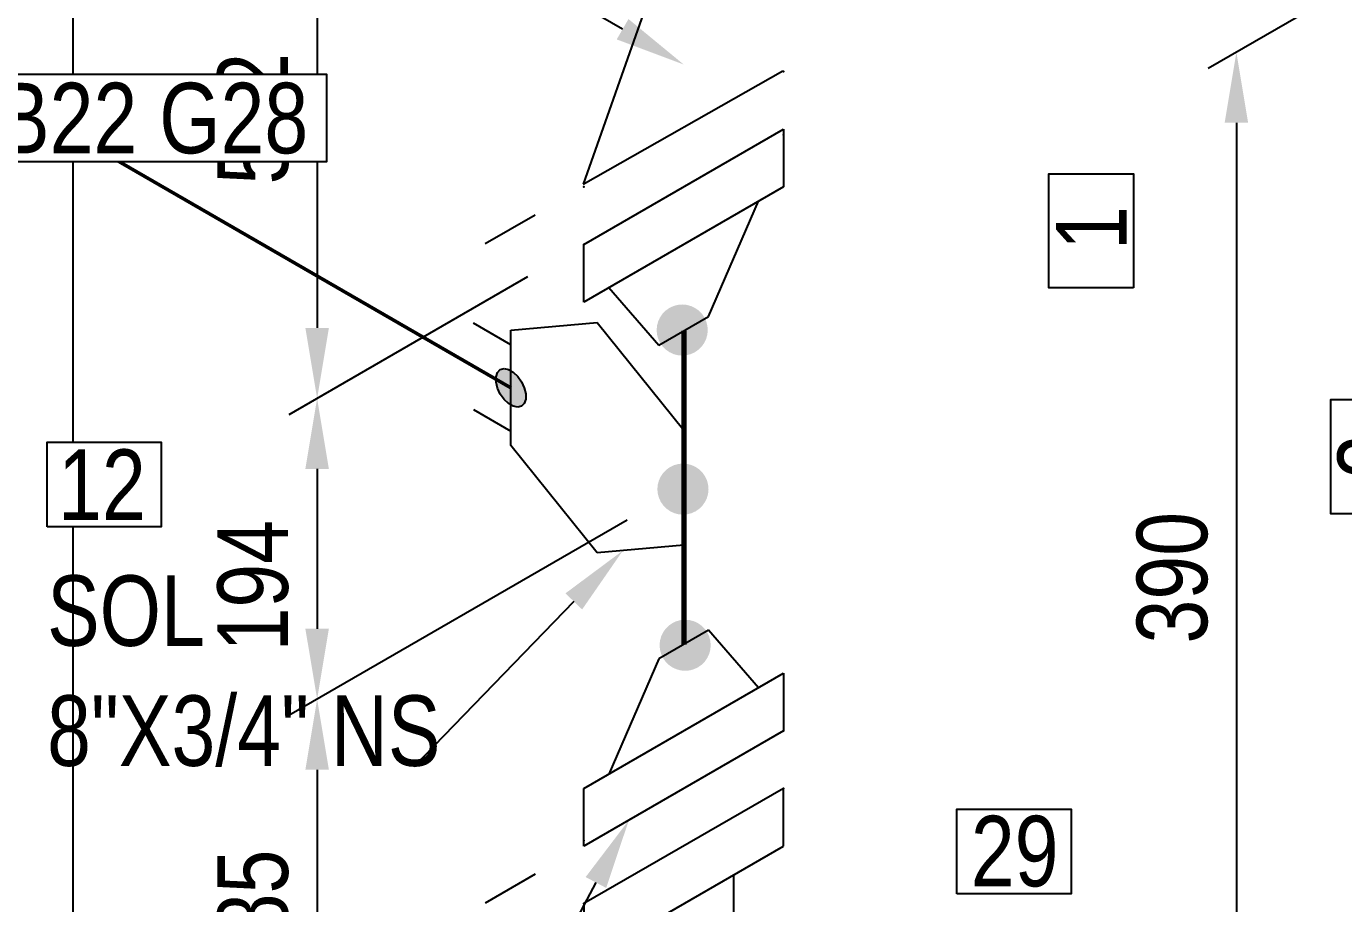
# Model space of a CAD drawing. Header units: millimetres. Extents: x 0 to 594, y 0 to 420.
# Drawn here: x 153.26 to 199.95, y 151.15 to 182.25 of the extents above; entities that cross this region are included whole.
import ezdxf
from ezdxf import colors
from ezdxf.entities.mleader import LeaderData, LeaderLine
from ezdxf.enums import TextEntityAlignment as Align
from ezdxf.math import Vec2, Vec3

# ---------------------------------------------------------------- set-up
doc = ezdxf.new("R2010")
doc.units = ezdxf.units.MM
doc.header["$LTSCALE"] = 0.25
doc.linetypes.add('DASHED2', pattern=[9.525, 6.35, -3.175])
for name, color, linetype in [('기호', 4, 'Continuous'), ('밸브', 4, 'Continuous'), ('연속', 7, 'DASHED2'), ('용접', 1, 'Continuous'), ('주석', 7, 'Continuous'), ('치수', 1, 'Continuous')]:
    doc.layers.add(name, color=color, linetype=linetype)
doc.layers.add('파이프', color=3, linetype='Continuous', lineweight=70)
doc.layers.add('파이프 작은 보어', color=30, linetype='Continuous', lineweight=50)
doc.styles.add('AdskIsoAnnotation', font='arial.ttf', dxfattribs={"width": 0.8, "height": 1})
doc.styles.add('AdskIsoMetric', font='arial.ttf', dxfattribs={"width": 0.8, "height": 2.5})
doc.styles.add('AdskIsoMetric-30', font='arial.ttf', dxfattribs={"width": 0.8, "height": 2.5})
doc.styles.get("Standard").update_dxf_attribs({"font": 'arial.ttf'})
doc.dimstyles.new('AdskIsoMetric', dxfattribs={"dimtxt": 2.5, "dimasz": 2.5, "dimexe": 1, "dimexo": 2, "dimgap": 0.8, "dimtad": 1, "dimdec": 0, "dimrnd": 1, "dimzin": 0, "dimdsep": 46, "dimtxsty": 'AdskIsoMetric', "dimcen": 0, "dimclrt": 7, "dimadec": 0, "dimazin": 0, "dimtfac": 1, "dimtdec": 0, "dimtmove": 1, "dimatfit": 3, "dimfxl": 0, "dimfrac": 2, "dimtolj": 1, "dimtzin": 0, "dimarcsym": 0})

# ---------------------------------------------------------------- blocks, each defined once
blk = doc.blocks.new('끝 장비-1-IsoRight')
at = {"color": 0, "linetype": 'ByBlock', "lineweight": -2, "extrusion": (0.707107, 0.408248, -0.57735)}
for p, q in [((-0.0884, 0.1531), (-0.5303, 0.4082)), ((0, 0.2041), (-0.0884, 0.2552)), ((-0.0884, 0.2552), (-0.0884, -0.1531)), ((-0.0884, -0.051), (-0.5303, 0.2041)), ((0, -0.2041), (0, 0.2041)), ((-0.0884, -0.1531), (0, -0.2041))]:
    blk.add_line(p, q, dxfattribs=at)
blk = doc.blocks.new('플랜지WN-1-IsoRight')
at = {"color": 0, "linetype": 'ByBlock', "lineweight": -2, "extrusion": (0.707107, 0.408248, -0.57735)}
for p, q in [((0.0221, 0.1914), (0.1105, 0.1403)), ((0.0221, -0.2169), (0.0221, 0.1914)), ((0.0221, 0.1403), (-0.1105, 0.1148)), ((0.1105, 0.1403), (0.1105, -0.2679)), ((-0.1105, 0.1148), (-0.1105, 0.0128)), ((-0.1105, 0.0128), (0.0221, -0.1659)), ((0.1105, -0.2679), (0.0221, -0.2169))]:
    blk.add_line(p, q, dxfattribs=at)
blk = doc.blocks.new('개스킷-1-IsoRight')
at = {"color": 0, "linetype": 'ByBlock', "lineweight": -2, "extrusion": (1, 0, 0)}
for p in [(-0.0442, 0.2296), (0.0442, 0.1786), (-0.0529, -0.1736), (0.0442, -0.2296)]:
    blk.add_point(p, dxfattribs=at)
blk = doc.blocks.new('화살표된 체크 밸브-2-Iso2DSkew180')
h = blk.add_hatch(color=256)
h.paths.add_polyline_path([(2.374, 6.741), (3.117, 6.732), (3.632, 10.313)], flags=0)
h.paths.add_polyline_path([(1.631, 6.75), (2.374, 6.741), (3.632, 10.313)], flags=0)
at = {"color": 0, "extrusion": (-0.707107, 0.408248, -0.57735)}
for p, q in [((3.627, 10.3), (-3.561, -10.112)), ((-3.444, 6.285), (3.627, 10.3)), ((-3.561, -10.112), (3.51, -6.097))]:
    blk.add_line(p, q, dxfattribs=at)
blk = doc.blocks.new('*D70')
at = {"layer": 'Defpoints', "color": 0}
for p in [(209.138, 188.831), (209.138, 154.196), (196.148, 146.696)]:
    blk.add_point(p, dxfattribs=at)
at = {"layer": '치수', "color": 0, "lineweight": -2}
for p, q in [((207.138, 187.676), (195.148, 180.753)), ((196.148, 178.831), (196.148, 149.196)), ((207.138, 153.042), (195.148, 146.119))]:
    blk.add_line(p, q, dxfattribs=at)
at = {"layer": '치수', "color": 0}
for points in [[(195.731, 178.831), (196.564, 178.831), (196.148, 181.331)], [(195.731, 149.196), (196.564, 149.196), (196.148, 146.696)]]:
    blk.add_solid(points, dxfattribs=at)
at = {"layer": '치수', "color": 7, "insert": (193.882, 162.705), "char_height": 2.5, "attachment_point": 5, "rotation": 90, "style": 'AdskIsoMetric-30'}
blk.add_mtext('\\A1;390', dxfattribs=at)
blk = doc.blocks.new('*D74')
at = {"layer": 'Defpoints', "color": 0}
for p in [(143.983, 199.708), (143.983, 184.708), (176.56, 165.899)]:
    blk.add_point(p, dxfattribs=at)
at = {"layer": '치수', "color": 0, "lineweight": -2}
blk.add_line((174.395, 182.149), (146.148, 198.458), dxfattribs=at)
at = {"layer": '치수', "color": 0}
for points in [[(146.356, 198.818), (145.939, 198.097), (143.983, 199.708)], [(174.604, 182.51), (174.187, 181.788), (176.56, 180.899)]]:
    blk.add_solid(points, dxfattribs=at)
at = {"layer": '치수', "color": 7, "insert": (151.253, 198.127), "char_height": 2.5, "attachment_point": 5, "rotation": 330, "style": 'AdskIsoMetric-30'}
blk.add_mtext('\\A1;359', dxfattribs=at)
blk = doc.blocks.new('*D93')
at = {"layer": 'Defpoints', "color": 0}
for p in [(173.025, 194.934), (173.025, 174.522), (163.57, 169.063)]:
    blk.add_point(p, dxfattribs=at)
at = {"layer": '치수', "color": 0, "lineweight": -2}
for p, q in [((171.025, 193.779), (162.57, 188.898)), ((163.57, 186.975), (163.57, 171.563)), ((171.025, 173.367), (162.57, 168.486))]:
    blk.add_line(p, q, dxfattribs=at)
at = {"layer": '치수', "color": 0}
for points in [[(163.153, 186.975), (163.987, 186.975), (163.57, 189.475)], [(163.153, 171.563), (163.987, 171.563), (163.57, 169.063)]]:
    blk.add_solid(points, dxfattribs=at)
at = {"layer": '치수', "color": 7, "insert": (161.304, 178.977), "char_height": 2.5, "attachment_point": 5, "rotation": 90, "style": 'AdskIsoMetric-30'}
blk.add_mtext('\\A1;502', dxfattribs=at)
blk = doc.blocks.new('개스킷 해치 표식-1-IsoRight')
at = {"linetype": 'ByBlock', "lineweight": -2, "extrusion": (0.707107, 0.408248, -0.57735)}
blk.add_line((0, 0), (0, 0.1021), dxfattribs=at)
blk = doc.blocks.new('*D94')
at = {"layer": 'Defpoints', "color": 0}
for p in [(173.025, 174.522), (176.56, 165.899), (163.57, 158.399)]:
    blk.add_point(p, dxfattribs=at)
at = {"layer": '치수', "color": 0, "lineweight": -2}
for p, q in [((171.025, 173.367), (162.57, 168.486)), ((163.57, 166.563), (163.57, 160.899)), ((174.56, 164.744), (162.57, 157.821))]:
    blk.add_line(p, q, dxfattribs=at)
at = {"layer": '치수', "color": 0}
for points in [[(163.153, 166.563), (163.987, 166.563), (163.57, 169.063)], [(163.153, 160.899), (163.987, 160.899), (163.57, 158.399)]]:
    blk.add_solid(points, dxfattribs=at)
at = {"layer": '치수', "color": 7, "insert": (161.304, 162.422), "char_height": 2.5, "attachment_point": 5, "rotation": 90, "style": 'AdskIsoMetric-30'}
blk.add_mtext('\\A1;194', dxfattribs=at)
blk = doc.blocks.new('*D95')
at = {"layer": 'Defpoints', "color": 0}
for p in [(176.56, 165.899), (173.025, 151.152), (163.57, 145.693)]:
    blk.add_point(p, dxfattribs=at)
at = {"layer": '치수', "color": 0, "lineweight": -2}
for p, q in [((174.56, 164.744), (162.57, 157.821)), ((163.57, 155.899), (163.57, 148.193)), ((171.025, 149.997), (162.57, 145.116))]:
    blk.add_line(p, q, dxfattribs=at)
at = {"layer": '치수', "color": 0}
for points in [[(163.153, 155.899), (163.987, 155.899), (163.57, 158.399)], [(163.153, 148.193), (163.987, 148.193), (163.57, 145.693)]]:
    blk.add_solid(points, dxfattribs=at)
at = {"layer": '치수', "color": 7, "insert": (161.303, 150.737), "char_height": 2.5, "attachment_point": 5, "rotation": 90, "style": 'AdskIsoMetric-30'}
blk.add_mtext('\\A1;185', dxfattribs=at)
blk = doc.blocks.new('*D96')
at = {"layer": 'Defpoints', "color": 0}
for p in [(176.56, 275.675), (173.025, 151.152), (154.91, 140.693)]:
    blk.add_point(p, dxfattribs=at)
at = {"layer": '치수', "color": 0, "lineweight": -2}
for p, q in [((174.56, 274.521), (153.91, 262.598)), ((154.91, 260.675), (154.91, 143.193)), ((171.025, 149.997), (153.91, 140.116))]:
    blk.add_line(p, q, dxfattribs=at)
at = {"layer": '치수', "color": 0}
for points in [[(154.493, 260.675), (155.326, 260.675), (154.91, 263.175)], [(154.493, 143.193), (155.326, 143.193), (154.91, 140.693)]]:
    blk.add_solid(points, dxfattribs=at)
at = {"layer": '치수', "color": 7, "insert": (152.643, 204.689), "char_height": 2.5, "attachment_point": 5, "rotation": 90, "style": 'AdskIsoMetric-30'}
blk.add_mtext('\\A1;1885', dxfattribs=at)
blk = doc.blocks.new('Olet1-2-Iso2DSkew180')
at = {"color": 0, "linetype": 'ByBlock', "lineweight": -2, "extrusion": (0.707107, 0.408248, -0.57735)}
for p, q in [((-6.124, 5.577), (-3.062, 5.85)), ((-3.062, 5.85), (0, 2.041)), ((-6.124, 1.494), (-6.124, 5.577)), ((0, 2.041), (0, -2.041)), ((-3.062, -2.315), (-6.124, 1.494)), ((0, -2.041), (-3.062, -2.315))]:
    blk.add_line(p, q, dxfattribs=at)
blk = doc.blocks.new('Buttweld')
at = {"lineweight": -2}
blk.add_hatch(color=0, dxfattribs=at).paths.add_polyline_path([(0.044, -0.0026), (0.0433, 0.0053), (0.0413, 0.0129), (0.0379, 0.02), (0.0334, 0.0265), (0.0278, 0.0321), (0.0214, 0.0366), (0.0142, 0.0399), (0.0066, 0.042), (-0.0013, 0.0427), (-0.0091, 0.042), (-0.0168, 0.0399), (-0.0239, 0.0366), (-0.0304, 0.0321), (-0.036, 0.0265), (-0.0405, 0.02), (-0.0438, 0.0129), (-0.0459, 0.0053), (-0.0466, -0.0026), (-0.0459, -0.0105), (-0.0438, -0.0181), (-0.0405, -0.0252), (-0.036, -0.0317), (-0.0304, -0.0373), (-0.0239, -0.0418), (-0.0168, -0.0452), (-0.0091, -0.0472), (-0.0013, -0.0479), (0.0066, -0.0472), (0.0142, -0.0452), (0.0214, -0.0418), (0.0278, -0.0373), (0.0334, -0.0317), (0.0379, -0.0252), (0.0413, -0.0181), (0.0433, -0.0105)], is_closed=False, flags=0)
blk = doc.blocks.new('SocketWeld-1-IsoRight')
blk.add_hatch(color=256).paths.add_polyline_path([(0.0055, 0.0371), (0.0057, 0.0369), (0.006, 0.0367), (0.0062, 0.0365), (0.0064, 0.0363), (0.0066, 0.0361), (0.0068, 0.0359), (0.007, 0.0357), (0.0072, 0.0355), (0.0075, 0.0353), (0.0077, 0.0351), (0.0079, 0.0349), (0.0081, 0.0347), (0.0083, 0.0345), (0.0085, 0.0343), (0.0088, 0.0341), (0.009, 0.0339), (0.0092, 0.0337), (0.0094, 0.0334), (0.0096, 0.0332), (0.0098, 0.033), (0.01, 0.0328), (0.0103, 0.0326), (0.0105, 0.0324), (0.0107, 0.0322), (0.0109, 0.032), (0.0111, 0.0318), (0.0113, 0.0316), (0.0115, 0.0314), (0.0118, 0.0312), (0.012, 0.031), (0.0122, 0.0308), (0.0124, 0.0306), (0.0126, 0.0304), (0.0128, 0.0302), (0.013, 0.03), (0.0133, 0.0298), (0.0135, 0.0296), (0.0137, 0.0294), (0.0139, 0.0292), (0.0141, 0.0289), (0.0143, 0.0287), (0.0145, 0.0285), (0.0148, 0.0283), (0.015, 0.0281), (0.0152, 0.0279), (0.0154, 0.0277), (0.0156, 0.0275), (0.0158, 0.0273), (0.0161, 0.0271), (0.0161, 0.0271), (0.0162, 0.0268), (0.0164, 0.0266), (0.0166, 0.0263), (0.0168, 0.0261), (0.017, 0.0258), (0.0171, 0.0256), (0.0173, 0.0253), (0.0175, 0.025), (0.0177, 0.0248), (0.0179, 0.0245), (0.0181, 0.0243), (0.0182, 0.024), (0.0184, 0.0237), (0.0186, 0.0235), (0.0188, 0.0232), (0.019, 0.023), (0.0192, 0.0227), (0.0193, 0.0225), (0.0195, 0.0222), (0.0197, 0.0219), (0.0199, 0.0217), (0.0201, 0.0214), (0.0203, 0.0212), (0.0204, 0.0209), (0.0206, 0.0206), (0.0208, 0.0204), (0.021, 0.0201), (0.0212, 0.0199), (0.0213, 0.0196), (0.0215, 0.0193), (0.0217, 0.0191), (0.0219, 0.0188), (0.0221, 0.0186), (0.0223, 0.0183), (0.0224, 0.0181), (0.0226, 0.0178), (0.0228, 0.0175), (0.023, 0.0173), (0.0232, 0.017), (0.0234, 0.0168), (0.0235, 0.0165), (0.0237, 0.0162), (0.0239, 0.016), (0.0241, 0.0157), (0.0243, 0.0155), (0.0245, 0.0152), (0.0246, 0.015), (0.0248, 0.0147), (0.025, 0.0144), (0.025, 0.0144), (0.0251, 0.0141), (0.0253, 0.0139), (0.0254, 0.0136), (0.0255, 0.0133), (0.0257, 0.013), (0.0258, 0.0127), (0.0259, 0.0124), (0.0261, 0.0121), (0.0262, 0.0118), (0.0263, 0.0116), (0.0265, 0.0113), (0.0266, 0.011), (0.0267, 0.0107), (0.0269, 0.0104), (0.027, 0.0101), (0.0271, 0.0098), (0.0273, 0.0095), (0.0274, 0.0093), (0.0275, 0.009), (0.0277, 0.0087), (0.0278, 0.0084), (0.0279, 0.0081), (0.0281, 0.0078), (0.0282, 0.0075), (0.0283, 0.0072), (0.0284, 0.007), (0.0286, 0.0067), (0.0287, 0.0064), (0.0288, 0.0061), (0.029, 0.0058), (0.0291, 0.0055), (0.0292, 0.0052), (0.0294, 0.0049), (0.0295, 0.0047), (0.0296, 0.0044), (0.0298, 0.0041), (0.0299, 0.0038), (0.03, 0.0035), (0.0302, 0.0032), (0.0303, 0.0029), (0.0304, 0.0026), (0.0306, 0.0024), (0.0307, 0.0021), (0.0308, 0.0018), (0.031, 0.0015), (0.0311, 0.0012), (0.0312, 0.0009), (0.0314, 0.0006), (0.0315, 0.0003), (0.0315, 0.0003), (0.0316, 0.0001), (0.0316, -0.0002), (0.0317, -0.0005), (0.0318, -0.0008), (0.0319, -0.0011), (0.0319, -0.0014), (0.032, -0.0017), (0.0321, -0.002), (0.0321, -0.0022), (0.0322, -0.0025), (0.0323, -0.0028), (0.0323, -0.0031), (0.0324, -0.0034), (0.0325, -0.0037), (0.0325, -0.004), (0.0326, -0.0043), (0.0327, -0.0046), (0.0328, -0.0048), (0.0328, -0.0051), (0.0329, -0.0054), (0.033, -0.0057), (0.033, -0.006), (0.0331, -0.0063), (0.0332, -0.0066), (0.0332, -0.0069), (0.0333, -0.0071), (0.0334, -0.0074), (0.0335, -0.0077), (0.0335, -0.008), (0.0336, -0.0083), (0.0337, -0.0086), (0.0337, -0.0089), (0.0338, -0.0092), (0.0339, -0.0095), (0.0339, -0.0097), (0.034, -0.01), (0.0341, -0.0103), (0.0342, -0.0106), (0.0342, -0.0109), (0.0343, -0.0112), (0.0344, -0.0115), (0.0344, -0.0118), (0.0345, -0.012), (0.0346, -0.0123), (0.0346, -0.0126), (0.0347, -0.0129), (0.0348, -0.0132), (0.0349, -0.0135), (0.0349, -0.0138), (0.0349, -0.0138), (0.0349, -0.014), (0.0349, -0.0143), (0.0349, -0.0146), (0.0349, -0.0148), (0.0349, -0.0151), (0.0349, -0.0153), (0.0349, -0.0156), (0.0349, -0.0159), (0.0349, -0.0161), (0.0349, -0.0164), (0.0349, -0.0166), (0.0349, -0.0169), (0.0349, -0.0172), (0.0349, -0.0174), (0.0349, -0.0177), (0.0349, -0.0179), (0.0349, -0.0182), (0.0349, -0.0185), (0.0349, -0.0187), (0.0349, -0.019), (0.0349, -0.0192), (0.0349, -0.0195), (0.0349, -0.0198), (0.0349, -0.02), (0.0349, -0.0203), (0.0349, -0.0206), (0.0349, -0.0208), (0.0349, -0.0211), (0.0349, -0.0213), (0.0349, -0.0216), (0.0349, -0.0219), (0.0349, -0.0221), (0.0349, -0.0224), (0.0349, -0.0226), (0.0349, -0.0229), (0.0349, -0.0232), (0.0349, -0.0234), (0.0349, -0.0237), (0.0349, -0.0239), (0.0349, -0.0242), (0.0349, -0.0245), (0.0349, -0.0247), (0.0349, -0.025), (0.0349, -0.0252), (0.0349, -0.0255), (0.0349, -0.0258), (0.0349, -0.026), (0.0349, -0.0263), (0.0349, -0.0265), (0.0349, -0.0265), (0.0349, -0.0268), (0.0348, -0.027), (0.0347, -0.0272), (0.0346, -0.0274), (0.0346, -0.0276), (0.0345, -0.0278), (0.0344, -0.028), (0.0344, -0.0282), (0.0343, -0.0284), (0.0342, -0.0286), (0.0342, -0.0288), (0.0341, -0.029), (0.034, -0.0292), (0.0339, -0.0295), (0.0339, -0.0297), (0.0338, -0.0299), (0.0337, -0.0301), (0.0337, -0.0303), (0.0336, -0.0305), (0.0335, -0.0307), (0.0335, -0.0309), (0.0334, -0.0311), (0.0333, -0.0313), (0.0332, -0.0315), (0.0332, -0.0317), (0.0331, -0.0319), (0.033, -0.0322), (0.033, -0.0324), (0.0329, -0.0326), (0.0328, -0.0328), (0.0328, -0.033), (0.0327, -0.0332), (0.0326, -0.0334), (0.0325, -0.0336), (0.0325, -0.0338), (0.0324, -0.034), (0.0323, -0.0342), (0.0323, -0.0344), (0.0322, -0.0346), (0.0321, -0.0349), (0.0321, -0.0351), (0.032, -0.0353), (0.0319, -0.0355), (0.0319, -0.0357), (0.0318, -0.0359), (0.0317, -0.0361), (0.0316, -0.0363), (0.0316, -0.0365), (0.0315, -0.0367), (0.0315, -0.0367), (0.0314, -0.0369), (0.0312, -0.037), (0.0311, -0.0371), (0.031, -0.0373), (0.0308, -0.0374), (0.0307, -0.0375), (0.0306, -0.0377), (0.0304, -0.0378), (0.0303, -0.0379), (0.0302, -0.0381), (0.03, -0.0382), (0.0299, -0.0383), (0.0298, -0.0385), (0.0296, -0.0386), (0.0295, -0.0387), (0.0294, -0.0389), (0.0292, -0.039), (0.0291, -0.0391), (0.029, -0.0393), (0.0288, -0.0394), (0.0287, -0.0395), (0.0286, -0.0397), (0.0284, -0.0398), (0.0283, -0.0399), (0.0282, -0.0401), (0.0281, -0.0402), (0.0279, -0.0403), (0.0278, -0.0405), (0.0277, -0.0406), (0.0275, -0.0408), (0.0274, -0.0409), (0.0273, -0.041), (0.0271, -0.0412), (0.027, -0.0413), (0.0269, -0.0414), (0.0267, -0.0416), (0.0266, -0.0417), (0.0265, -0.0418), (0.0263, -0.042), (0.0262, -0.0421), (0.0261, -0.0422), (0.0259, -0.0424), (0.0258, -0.0425), (0.0257, -0.0426), (0.0255, -0.0428), (0.0254, -0.0429), (0.0253, -0.043), (0.0251, -0.0432), (0.025, -0.0433), (0.025, -0.0433), (0.0248, -0.0433), (0.0246, -0.0434), (0.0245, -0.0434), (0.0243, -0.0435), (0.0241, -0.0435), (0.0239, -0.0436), (0.0237, -0.0436), (0.0235, -0.0437), (0.0234, -0.0437), (0.0232, -0.0438), (0.023, -0.0438), (0.0228, -0.0439), (0.0226, -0.0439), (0.0224, -0.044), (0.0223, -0.044), (0.0221, -0.0441), (0.0219, -0.0441), (0.0217, -0.0442), (0.0215, -0.0442), (0.0213, -0.0443), (0.0212, -0.0443), (0.021, -0.0444), (0.0208, -0.0444), (0.0206, -0.0444), (0.0204, -0.0445), (0.0203, -0.0445), (0.0201, -0.0446), (0.0199, -0.0446), (0.0197, -0.0447), (0.0195, -0.0447), (0.0193, -0.0448), (0.0192, -0.0448), (0.019, -0.0449), (0.0188, -0.0449), (0.0186, -0.045), (0.0184, -0.045), (0.0182, -0.0451), (0.0181, -0.0451), (0.0179, -0.0452), (0.0177, -0.0452), (0.0175, -0.0453), (0.0173, -0.0453), (0.0171, -0.0454), (0.017, -0.0454), (0.0168, -0.0455), (0.0166, -0.0455), (0.0164, -0.0455), (0.0162, -0.0456), (0.0161, -0.0456), (0.0161, -0.0456), (0.0158, -0.0456), (0.0156, -0.0456), (0.0154, -0.0455), (0.0152, -0.0455), (0.015, -0.0454), (0.0148, -0.0454), (0.0145, -0.0453), (0.0143, -0.0453), (0.0141, -0.0453), (0.0139, -0.0452), (0.0137, -0.0452), (0.0135, -0.0451), (0.0133, -0.0451), (0.013, -0.045), (0.0128, -0.045), (0.0126, -0.0449), (0.0124, -0.0449), (0.0122, -0.0449), (0.012, -0.0448), (0.0118, -0.0448), (0.0115, -0.0447), (0.0113, -0.0447), (0.0111, -0.0446), (0.0109, -0.0446), (0.0107, -0.0446), (0.0105, -0.0445), (0.0103, -0.0445), (0.01, -0.0444), (0.0098, -0.0444), (0.0096, -0.0443), (0.0094, -0.0443), (0.0092, -0.0443), (0.009, -0.0442), (0.0088, -0.0442), (0.0085, -0.0441), (0.0083, -0.0441), (0.0081, -0.044), (0.0079, -0.044), (0.0077, -0.0439), (0.0075, -0.0439), (0.0072, -0.0439), (0.007, -0.0438), (0.0068, -0.0438), (0.0066, -0.0437), (0.0064, -0.0437), (0.0062, -0.0436), (0.006, -0.0436), (0.0057, -0.0436), (0.0055, -0.0435), (0.0055, -0.0435), (0.0053, -0.0434), (0.0051, -0.0433), (0.0049, -0.0431), (0.0046, -0.043), (0.0044, -0.0429), (0.0042, -0.0427), (0.004, -0.0426), (0.0037, -0.0425), (0.0035, -0.0423), (0.0033, -0.0422), (0.003, -0.0421), (0.0028, -0.042), (0.0026, -0.0418), (0.0024, -0.0417), (0.0021, -0.0416), (0.0019, -0.0414), (0.0017, -0.0413), (0.0015, -0.0412), (0.0012, -0.041), (0.001, -0.0409), (0.0008, -0.0408), (0.0006, -0.0406), (0.0003, -0.0405), (0.0001, -0.0404), (-0.0001, -0.0403), (-0.0003, -0.0401), (-0.0006, -0.04), (-0.0008, -0.0399), (-0.001, -0.0397), (-0.0012, -0.0396), (-0.0015, -0.0395), (-0.0017, -0.0393), (-0.0019, -0.0392), (-0.0021, -0.0391), (-0.0024, -0.039), (-0.0026, -0.0388), (-0.0028, -0.0387), (-0.003, -0.0386), (-0.0033, -0.0384), (-0.0035, -0.0383), (-0.0037, -0.0382), (-0.004, -0.038), (-0.0042, -0.0379), (-0.0044, -0.0378), (-0.0046, -0.0377), (-0.0049, -0.0375), (-0.0051, -0.0374), (-0.0053, -0.0373), (-0.0055, -0.0371), (-0.0055, -0.0371), (-0.0057, -0.0369), (-0.006, -0.0367), (-0.0062, -0.0365), (-0.0064, -0.0363), (-0.0066, -0.0361), (-0.0068, -0.0359), (-0.007, -0.0357), (-0.0072, -0.0355), (-0.0075, -0.0353), (-0.0077, -0.0351), (-0.0079, -0.0349), (-0.0081, -0.0347), (-0.0083, -0.0345), (-0.0085, -0.0343), (-0.0088, -0.0341), (-0.009, -0.0339), (-0.0092, -0.0337), (-0.0094, -0.0334), (-0.0096, -0.0332), (-0.0098, -0.033), (-0.01, -0.0328), (-0.0103, -0.0326), (-0.0105, -0.0324), (-0.0107, -0.0322), (-0.0109, -0.032), (-0.0111, -0.0318), (-0.0113, -0.0316), (-0.0115, -0.0314), (-0.0118, -0.0312), (-0.012, -0.031), (-0.0122, -0.0308), (-0.0124, -0.0306), (-0.0126, -0.0304), (-0.0128, -0.0302), (-0.013, -0.03), (-0.0133, -0.0298), (-0.0135, -0.0296), (-0.0137, -0.0294), (-0.0139, -0.0292), (-0.0141, -0.0289), (-0.0143, -0.0287), (-0.0145, -0.0285), (-0.0148, -0.0283), (-0.015, -0.0281), (-0.0152, -0.0279), (-0.0154, -0.0277), (-0.0156, -0.0275), (-0.0158, -0.0273), (-0.0161, -0.0271), (-0.0161, -0.0271), (-0.0162, -0.0268), (-0.0164, -0.0266), (-0.0166, -0.0263), (-0.0168, -0.0261), (-0.017, -0.0258), (-0.0171, -0.0256), (-0.0173, -0.0253), (-0.0175, -0.025), (-0.0177, -0.0248), (-0.0179, -0.0245), (-0.0181, -0.0243), (-0.0182, -0.024), (-0.0184, -0.0237), (-0.0186, -0.0235), (-0.0188, -0.0232), (-0.019, -0.023), (-0.0192, -0.0227), (-0.0193, -0.0225), (-0.0195, -0.0222), (-0.0197, -0.0219), (-0.0199, -0.0217), (-0.0201, -0.0214), (-0.0203, -0.0212), (-0.0204, -0.0209), (-0.0206, -0.0206), (-0.0208, -0.0204), (-0.021, -0.0201), (-0.0212, -0.0199), (-0.0213, -0.0196), (-0.0215, -0.0193), (-0.0217, -0.0191), (-0.0219, -0.0188), (-0.0221, -0.0186), (-0.0223, -0.0183), (-0.0224, -0.0181), (-0.0226, -0.0178), (-0.0228, -0.0175), (-0.023, -0.0173), (-0.0232, -0.017), (-0.0234, -0.0168), (-0.0235, -0.0165), (-0.0237, -0.0162), (-0.0239, -0.016), (-0.0241, -0.0157), (-0.0243, -0.0155), (-0.0245, -0.0152), (-0.0246, -0.015), (-0.0248, -0.0147), (-0.025, -0.0144), (-0.025, -0.0144), (-0.0251, -0.0141), (-0.0253, -0.0139), (-0.0254, -0.0136), (-0.0255, -0.0133), (-0.0257, -0.013), (-0.0258, -0.0127), (-0.0259, -0.0124), (-0.0261, -0.0121), (-0.0262, -0.0118), (-0.0263, -0.0116), (-0.0265, -0.0113), (-0.0266, -0.011), (-0.0267, -0.0107), (-0.0269, -0.0104), (-0.027, -0.0101), (-0.0271, -0.0098), (-0.0273, -0.0095), (-0.0274, -0.0093), (-0.0275, -0.009), (-0.0277, -0.0087), (-0.0278, -0.0084), (-0.0279, -0.0081), (-0.0281, -0.0078), (-0.0282, -0.0075), (-0.0283, -0.0072), (-0.0284, -0.007), (-0.0286, -0.0067), (-0.0287, -0.0064), (-0.0288, -0.0061), (-0.029, -0.0058), (-0.0291, -0.0055), (-0.0292, -0.0052), (-0.0294, -0.0049), (-0.0295, -0.0047), (-0.0296, -0.0044), (-0.0298, -0.0041), (-0.0299, -0.0038), (-0.03, -0.0035), (-0.0302, -0.0032), (-0.0303, -0.0029), (-0.0304, -0.0026), (-0.0306, -0.0024), (-0.0307, -0.0021), (-0.0308, -0.0018), (-0.031, -0.0015), (-0.0311, -0.0012), (-0.0312, -0.0009), (-0.0314, -0.0006), (-0.0315, -0.0003), (-0.0315, -0.0003), (-0.0316, -0.0001), (-0.0316, 0.0002), (-0.0317, 0.0005), (-0.0318, 0.0008), (-0.0319, 0.0011), (-0.0319, 0.0014), (-0.032, 0.0017), (-0.0321, 0.002), (-0.0321, 0.0022), (-0.0322, 0.0025), (-0.0323, 0.0028), (-0.0323, 0.0031), (-0.0324, 0.0034), (-0.0325, 0.0037), (-0.0325, 0.004), (-0.0326, 0.0043), (-0.0327, 0.0046), (-0.0328, 0.0048), (-0.0328, 0.0051), (-0.0329, 0.0054), (-0.033, 0.0057), (-0.033, 0.006), (-0.0331, 0.0063), (-0.0332, 0.0066), (-0.0332, 0.0069), (-0.0333, 0.0071), (-0.0334, 0.0074), (-0.0335, 0.0077), (-0.0335, 0.008), (-0.0336, 0.0083), (-0.0337, 0.0086), (-0.0337, 0.0089), (-0.0338, 0.0092), (-0.0339, 0.0095), (-0.0339, 0.0097), (-0.034, 0.01), (-0.0341, 0.0103), (-0.0342, 0.0106), (-0.0342, 0.0109), (-0.0343, 0.0112), (-0.0344, 0.0115), (-0.0344, 0.0118), (-0.0345, 0.012), (-0.0346, 0.0123), (-0.0346, 0.0126), (-0.0347, 0.0129), (-0.0348, 0.0132), (-0.0349, 0.0135), (-0.0349, 0.0138), (-0.0349, 0.0138), (-0.0349, 0.014), (-0.0349, 0.0143), (-0.0349, 0.0146), (-0.0349, 0.0148), (-0.0349, 0.0151), (-0.0349, 0.0153), (-0.0349, 0.0156), (-0.0349, 0.0159), (-0.0349, 0.0161), (-0.0349, 0.0164), (-0.0349, 0.0166), (-0.0349, 0.0169), (-0.0349, 0.0172), (-0.0349, 0.0174), (-0.0349, 0.0177), (-0.0349, 0.0179), (-0.0349, 0.0182), (-0.0349, 0.0185), (-0.0349, 0.0187), (-0.0349, 0.019), (-0.0349, 0.0192), (-0.0349, 0.0195), (-0.0349, 0.0198), (-0.0349, 0.02), (-0.0349, 0.0203), (-0.0349, 0.0206), (-0.0349, 0.0208), (-0.0349, 0.0211), (-0.0349, 0.0213), (-0.0349, 0.0216), (-0.0349, 0.0219), (-0.0349, 0.0221), (-0.0349, 0.0224), (-0.0349, 0.0226), (-0.0349, 0.0229), (-0.0349, 0.0232), (-0.0349, 0.0234), (-0.0349, 0.0237), (-0.0349, 0.0239), (-0.0349, 0.0242), (-0.0349, 0.0245), (-0.0349, 0.0247), (-0.0349, 0.025), (-0.0349, 0.0252), (-0.0349, 0.0255), (-0.0349, 0.0258), (-0.0349, 0.026), (-0.0349, 0.0263), (-0.0349, 0.0265), (-0.0349, 0.0265), (-0.0349, 0.0268), (-0.0348, 0.027), (-0.0347, 0.0272), (-0.0346, 0.0274), (-0.0346, 0.0276), (-0.0345, 0.0278), (-0.0344, 0.028), (-0.0344, 0.0282), (-0.0343, 0.0284), (-0.0342, 0.0286), (-0.0342, 0.0288), (-0.0341, 0.029), (-0.034, 0.0292), (-0.0339, 0.0295), (-0.0339, 0.0297), (-0.0338, 0.0299), (-0.0337, 0.0301), (-0.0337, 0.0303), (-0.0336, 0.0305), (-0.0335, 0.0307), (-0.0335, 0.0309), (-0.0334, 0.0311), (-0.0333, 0.0313), (-0.0332, 0.0315), (-0.0332, 0.0317), (-0.0331, 0.0319), (-0.033, 0.0322), (-0.033, 0.0324), (-0.0329, 0.0326), (-0.0328, 0.0328), (-0.0328, 0.033), (-0.0327, 0.0332), (-0.0326, 0.0334), (-0.0325, 0.0336), (-0.0325, 0.0338), (-0.0324, 0.034), (-0.0323, 0.0342), (-0.0323, 0.0344), (-0.0322, 0.0346), (-0.0321, 0.0349), (-0.0321, 0.0351), (-0.032, 0.0353), (-0.0319, 0.0355), (-0.0319, 0.0357), (-0.0318, 0.0359), (-0.0317, 0.0361), (-0.0316, 0.0363), (-0.0316, 0.0365), (-0.0315, 0.0367), (-0.0315, 0.0367), (-0.0314, 0.0369), (-0.0312, 0.037), (-0.0311, 0.0371), (-0.031, 0.0373), (-0.0308, 0.0374), (-0.0307, 0.0375), (-0.0306, 0.0377), (-0.0304, 0.0378), (-0.0303, 0.0379), (-0.0302, 0.0381), (-0.03, 0.0382), (-0.0299, 0.0383), (-0.0298, 0.0385), (-0.0296, 0.0386), (-0.0295, 0.0387), (-0.0294, 0.0389), (-0.0292, 0.039), (-0.0291, 0.0391), (-0.029, 0.0393), (-0.0288, 0.0394), (-0.0287, 0.0395), (-0.0286, 0.0397), (-0.0284, 0.0398), (-0.0283, 0.0399), (-0.0282, 0.0401), (-0.0281, 0.0402), (-0.0279, 0.0403), (-0.0278, 0.0405), (-0.0277, 0.0406), (-0.0275, 0.0408), (-0.0274, 0.0409), (-0.0273, 0.041), (-0.0271, 0.0412), (-0.027, 0.0413), (-0.0269, 0.0414), (-0.0267, 0.0416), (-0.0266, 0.0417), (-0.0265, 0.0418), (-0.0263, 0.042), (-0.0262, 0.0421), (-0.0261, 0.0422), (-0.0259, 0.0424), (-0.0258, 0.0425), (-0.0257, 0.0426), (-0.0255, 0.0428), (-0.0254, 0.0429), (-0.0253, 0.043), (-0.0251, 0.0432), (-0.025, 0.0433), (-0.025, 0.0433), (-0.0248, 0.0433), (-0.0246, 0.0434), (-0.0245, 0.0434), (-0.0243, 0.0435), (-0.0241, 0.0435), (-0.0239, 0.0436), (-0.0237, 0.0436), (-0.0235, 0.0437), (-0.0234, 0.0437), (-0.0232, 0.0438), (-0.023, 0.0438), (-0.0228, 0.0439), (-0.0226, 0.0439), (-0.0224, 0.044), (-0.0223, 0.044), (-0.0221, 0.0441), (-0.0219, 0.0441), (-0.0217, 0.0442), (-0.0215, 0.0442), (-0.0213, 0.0443), (-0.0212, 0.0443), (-0.021, 0.0444), (-0.0208, 0.0444), (-0.0206, 0.0444), (-0.0204, 0.0445), (-0.0203, 0.0445), (-0.0201, 0.0446), (-0.0199, 0.0446), (-0.0197, 0.0447), (-0.0195, 0.0447), (-0.0193, 0.0448), (-0.0192, 0.0448), (-0.019, 0.0449), (-0.0188, 0.0449), (-0.0186, 0.045), (-0.0184, 0.045), (-0.0182, 0.0451), (-0.0181, 0.0451), (-0.0179, 0.0452), (-0.0177, 0.0452), (-0.0175, 0.0453), (-0.0173, 0.0453), (-0.0171, 0.0454), (-0.017, 0.0454), (-0.0168, 0.0455), (-0.0166, 0.0455), (-0.0164, 0.0455), (-0.0162, 0.0456), (-0.0161, 0.0456), (-0.0161, 0.0456), (-0.0158, 0.0456), (-0.0156, 0.0456), (-0.0154, 0.0455), (-0.0152, 0.0455), (-0.015, 0.0454), (-0.0148, 0.0454), (-0.0145, 0.0453), (-0.0143, 0.0453), (-0.0141, 0.0453), (-0.0139, 0.0452), (-0.0137, 0.0452), (-0.0135, 0.0451), (-0.0133, 0.0451), (-0.013, 0.045), (-0.0128, 0.045), (-0.0126, 0.0449), (-0.0124, 0.0449), (-0.0122, 0.0449), (-0.012, 0.0448), (-0.0118, 0.0448), (-0.0115, 0.0447), (-0.0113, 0.0447), (-0.0111, 0.0446), (-0.0109, 0.0446), (-0.0107, 0.0446), (-0.0105, 0.0445), (-0.0103, 0.0445), (-0.01, 0.0444), (-0.0098, 0.0444), (-0.0096, 0.0443), (-0.0094, 0.0443), (-0.0092, 0.0443), (-0.009, 0.0442), (-0.0088, 0.0442), (-0.0085, 0.0441), (-0.0083, 0.0441), (-0.0081, 0.044), (-0.0079, 0.044), (-0.0077, 0.0439), (-0.0075, 0.0439), (-0.0072, 0.0439), (-0.007, 0.0438), (-0.0068, 0.0438), (-0.0066, 0.0437), (-0.0064, 0.0437), (-0.0062, 0.0436), (-0.006, 0.0436), (-0.0057, 0.0436), (-0.0055, 0.0435), (-0.0055, 0.0435), (-0.0053, 0.0434), (-0.0051, 0.0433), (-0.0049, 0.0431), (-0.0046, 0.043), (-0.0044, 0.0429), (-0.0042, 0.0427), (-0.004, 0.0426), (-0.0037, 0.0425), (-0.0035, 0.0423), (-0.0033, 0.0422), (-0.003, 0.0421), (-0.0028, 0.042), (-0.0026, 0.0418), (-0.0024, 0.0417), (-0.0021, 0.0416), (-0.0019, 0.0414), (-0.0017, 0.0413), (-0.0015, 0.0412), (-0.0012, 0.041), (-0.001, 0.0409), (-0.0008, 0.0408), (-0.0006, 0.0406), (-0.0003, 0.0405), (-0.0001, 0.0404), (0.0001, 0.0403), (0.0003, 0.0401), (0.0006, 0.04), (0.0008, 0.0399), (0.001, 0.0397), (0.0012, 0.0396), (0.0015, 0.0395), (0.0017, 0.0393), (0.0019, 0.0392), (0.0021, 0.0391), (0.0024, 0.039), (0.0026, 0.0388), (0.0028, 0.0387), (0.003, 0.0386), (0.0033, 0.0384), (0.0035, 0.0383), (0.0037, 0.0382), (0.004, 0.038), (0.0042, 0.0379), (0.0044, 0.0378), (0.0046, 0.0377), (0.0049, 0.0375), (0.0051, 0.0374), (0.0053, 0.0373)], flags=0)
at = {"color": 0, "linetype": 'ByBlock', "lineweight": -2, "extrusion": (0.707107, 0.408248, -0.57735)}
for p, q in [((0, 0.1021), (-0.0884, 0.1531)), ((0, -0.1021), (0, 0.1021)), ((-0.0349, 0.0265), (-0.0315, 0.0367)), ((-0.0315, 0.0367), (-0.025, 0.0433)), ((-0.025, 0.0433), (-0.0161, 0.0456)), ((-0.0161, 0.0456), (-0.0055, 0.0435)), ((-0.0055, 0.0435), (0.0055, 0.0371)), ((0.0055, 0.0371), (0.0161, 0.0271)), ((-0.0349, 0.0138), (-0.0349, 0.0265)), ((-0.0315, -0.0003), (-0.0349, 0.0138)), ((0.0161, 0.0271), (0.025, 0.0144)), ((0.025, 0.0144), (0.0315, 0.0003)), ((0.0315, 0.0003), (0.0349, -0.0138)), ((-0.025, -0.0144), (-0.0315, -0.0003)), ((-0.0161, -0.0271), (-0.025, -0.0144)), ((-0.0055, -0.0371), (-0.0161, -0.0271)), ((0.0349, -0.0265), (0.0315, -0.0367)), ((0.0349, -0.0138), (0.0349, -0.0265)), ((-0.0884, -0.051), (0, -0.1021)), ((0.0055, -0.0435), (-0.0055, -0.0371)), ((0.0161, -0.0456), (0.0055, -0.0435)), ((0.025, -0.0433), (0.0161, -0.0456)), ((0.0315, -0.0367), (0.025, -0.0433))]:
    blk.add_line(p, q, dxfattribs=at)
blk = doc.blocks.new('AnnoRect')
at = {"color": 0, "linetype": 'ByBlock', "lineweight": -2}
blk.add_wipeout([(-0.8095, -0.6), (-0.8095, 0.6), (0.8095, 0.6), (0.8095, -0.6)], dxfattribs=at)
blk.add_lwpolyline([(-0.8095, -0.6), (-0.8095, 0.6), (0.8095, 0.6), (0.8095, -0.6)], close=True, dxfattribs=at)
at = {"color": 0, "linetype": 'ByBlock', "lineweight": -2, "style": 'AdskIsoAnnotation', "width": 0.8}
blk.add_attdef('XX', text='', height=1, dxfattribs=at).set_placement((0, 0), align=Align.MIDDLE_CENTER)

msp = doc.modelspace()

# ---------------------------------------------------------------- linework, layer by layer
at = {"layer": '파이프'}
msp.add_lwpolyline([(176.56, 171.46), (176.56, 160.338)], dxfattribs=at)
at = {"layer": '파이프 작은 보어'}
msp.add_lwpolyline([(149.286, 181.646), (170.437, 169.434)], dxfattribs=at)

# ---------------------------------------------------------------- block references
at = {"layer": '기호'}
msp.add_blockref('Olet1-2-Iso2DSkew180', (176.56, 165.899), dxfattribs=at)
at = {"layer": '밸브'}
msp.add_blockref('화살표된 체크 밸브-2-Iso2DSkew180', (176.56, 186.769), dxfattribs=at)
at = {"layer": '밸브', "xscale": 20, "yscale": 20, "zscale": 20}
for name, p, rotation in [('개스킷-1-IsoRight', (176.56, 177.584), 119.9999999998556), ('플랜지WN-1-IsoRight', (176.56, 174.011), 120), ('플랜지WN-1-IsoRight', (176.56, 157.786), 299.9999999999422), ('개스킷-1-IsoRight', (176.56, 154.214), 299.9999999998556)]:
    msp.add_blockref(name, p, dxfattribs=dict(at, rotation=rotation))
at = {"layer": '연속', "xscale": 20, "yscale": 20, "zscale": 20, "rotation": 120.0000000000133}
msp.add_blockref('끝 장비-1-IsoRight', (176.56, 153.193), dxfattribs=at)
at = {"layer": '용접', "xscale": 20, "yscale": 20, "zscale": 20}
for p, rotation in [((176.56, 171.46), 269.9999999999374), ((176.56, 160.338), 89.99999999993747)]:
    msp.add_blockref('Buttweld', p, dxfattribs=dict(at, rotation=rotation))
at = {"layer": '용접'}
for name, p, xscale, yscale, zscale in [('SocketWeld-1-IsoRight', (170.437, 169.434), 15, 15, 15), ('Buttweld', (176.56, 165.899), 20, 20, 20)]:
    msp.add_blockref(name, p, dxfattribs=dict(at, xscale=xscale, yscale=yscale, zscale=zscale))
at = {"layer": '주석'}
ref = msp.add_blockref('AnnoRect', (188.27, 153), dxfattribs=dict(at, xscale=2.5, yscale=2.5, zscale=2.5))
ref.add_attrib('XX_001', '29', (186.737, 151.766), dxfattribs={"layer": '0', "color": 0, "linetype": 'ByBlock', "lineweight": -2, "height": 2.5, "style": 'AdskIsoAnnotation', "width": 0.8})
at = {"layer": '치수', "xscale": 20, "yscale": 20, "zscale": 20}
for p, rotation in [((171.293, 175.563), 119.9999999999297), ((171.293, 152.193), 119.9999999999339), ((171.293, 152.193), 119.9999999999355)]:
    msp.add_blockref('개스킷 해치 표식-1-IsoRight', p, dxfattribs=dict(at, rotation=rotation))

# ---------------------------------------------------------------- texts
at = {"layer": '주석', "char_height": 2.5, "attachment_point": 7, "style": 'AdskIsoAnnotation'}
for s, insert in [('{\\Q0;SOL}', (154, 160.254)), ('{\\Q0;8"X3/4" NS}', (154, 156))]:
    msp.add_mtext(s, dxfattribs=dict(at, insert=insert))

# ---------------------------------------------------------------- dimensions: what is measured, and where the dimension line sits
at = {"layer": '치수'}
for base, p1, p2, angle, text, override, picture, middle in [((154.91, 140.693), (176.56, 275.675), (173.025, 151.152), 270, '1885', {"dimtad": 0, "dimlfac": 15.136157, "dimtxsty": 'AdskIsoMetric-30', "dimse1": 0, "dimse2": 0, "dimsd1": 0, "dimsd2": 0, "dimtmove": 1}, '*D96', (152.643, 204.689)), ((143.983, 199.708), (176.56, 165.899), (143.983, 184.708), 150, '359', {"dimtad": 0, "dimlfac": 9.555496, "dimtxsty": 'AdskIsoMetric-30', "dimse1": 1, "dimse2": 1, "dimsd1": 0, "dimsd2": 0, "dimtmove": 1}, '*D74', (151.253, 198.127)), ((163.57, 169.063), (173.025, 194.934), (173.025, 174.522), 270, '502', {"dimtad": 0, "dimlfac": 24.575731, "dimtxsty": 'AdskIsoMetric-30', "dimse1": 0, "dimse2": 0, "dimsd1": 0, "dimsd2": 0, "dimtmove": 1}, '*D93', (161.304, 178.977)), ((196.148, 146.696), (209.138, 188.831), (209.138, 154.196), 270, '390', {"dimtad": 0, "dimlfac": 11.27105, "dimtxsty": 'AdskIsoMetric-30', "dimse1": 0, "dimse2": 0, "dimsd1": 0, "dimsd2": 0, "dimtmove": 1}, '*D70', (193.882, 162.705)), ((163.57, 158.399), (173.025, 174.522), (176.56, 165.899), 270, '194', {"dimtad": 0, "dimlfac": 22.494783, "dimtxsty": 'AdskIsoMetric-30', "dimse1": 0, "dimse2": 0, "dimsd1": 0, "dimsd2": 0, "dimtmove": 1}, '*D94', (161.304, 162.422)), ((163.57, 145.693), (176.56, 165.899), (173.025, 151.152), 270, '185', {"dimtad": 0, "dimlfac": 12.555746, "dimtxsty": 'AdskIsoMetric-30', "dimse1": 0, "dimse2": 0, "dimsd1": 0, "dimsd2": 0, "dimtmove": 1}, '*D95', (161.303, 150.737))]:
    dim = msp.add_linear_dim(base=base, p1=p1, p2=p2, angle=angle, text=text, dimstyle='AdskIsoMetric', override=override, dxfattribs=at)
    dim.commit()
    dim.dimension.update_dxf_attribs({"geometry": picture, "text_midpoint": middle, "dimtype": 160})

# ---------------------------------------------------------------- leaders
at = {"layer": '주석'}
ml = msp.add_multileader_mtext('Standard', dxfattribs=at)
ml.set_content('')
ml.set_leader_properties()
ml.build(insert=Vec2(0, 0))
ml.multileader.update_dxf_attribs({"dogleg_length": 0, "arrow_head_size": 2.5})
ctx = ml.context
ctx.base_point, ctx.arrow_head_size = Vec3(167, 156), 2.5
notes = []
notes.append((ctx, [(0, (1, 1, 0), (167, 156), (-1, 0), 0, [(0, [(174.403, 163.665)], 0, [])])]))
ctx.mtext, ml.multileader.dxf.content_type = None, 0
ml = msp.add_multileader_mtext('Standard', dxfattribs=at)
ml.set_content('')
ml.set_leader_properties()
ml.build(insert=Vec2(0, 0))
ml.multileader.update_dxf_attribs({"dogleg_length": 0, "arrow_head_size": 2.5})
ctx = ml.context
ctx.base_point, ctx.arrow_head_size = Vec3(161.098, 128.551), 2.5
notes.append((ctx, [(0, (1, 1, 0), (161.098, 128.551), (-1, 0), 0, [(0, [(174.618, 154.113)], 0, [])])]))
ctx.mtext, ml.multileader.dxf.content_type = None, 0
for ctx, leaders in notes:
    for number, flags, end, landing, length, lines in leaders:
        leader = LeaderData()
        leader.index, (leader.has_last_leader_line, leader.has_dogleg_vector, leader.attachment_direction) = number, flags
        leader.last_leader_point, leader.dogleg_vector, leader.dogleg_length = Vec3(end), Vec3(landing), length
        for number, points, colour, breaks in lines:
            line = LeaderLine()
            line.index, line.vertices, line.color, line.breaks = number, Vec3.list(points), colors.encode_raw_color(colour), breaks
            leader.lines.append(line)
        ctx.leaders.append(leader)

# ---------------------------------------------------------------- next in the draw order: block references
ref = msp.add_blockref('AnnoRect', (155, 179), dxfattribs=dict(at, xscale=11, yscale=2.585266030013643, zscale=2.5))
ref.add_attrib('XX_001', 'F17 B22 G28', (146.637, 177.75), dxfattribs={"layer": '0', "color": 0, "linetype": 'ByBlock', "lineweight": -2, "height": 2.5, "style": 'AdskIsoAnnotation', "width": 0.8})
ref = msp.add_blockref('AnnoRect', (191, 175), dxfattribs=dict(at, xscale=2.5, yscale=2.5, zscale=2.5, rotation=89.99999999977021))
ref.add_attrib('XX_001', '1', (192.255, 174.327), dxfattribs={"layer": '0', "color": 0, "linetype": 'ByBlock', "lineweight": -2, "height": 2.5, "rotation": 90, "style": 'AdskIsoAnnotation', "width": 0.8})
ref = msp.add_blockref('AnnoRect', (201, 167), dxfattribs=dict(at, xscale=2.5, yscale=2.5, zscale=2.5, rotation=89.99999999993985))
ref.add_attrib('XX_001', '3', (202.233, 166.228), dxfattribs={"layer": '0', "color": 0, "linetype": 'ByBlock', "lineweight": -2, "height": 2.5, "rotation": 90, "style": 'AdskIsoAnnotation', "width": 0.8})
ref = msp.add_blockref('AnnoRect', (156.024, 166.007), dxfattribs=dict(at, xscale=2.5, yscale=2.5, zscale=2.5))
ref.add_attrib('XX_001', '12', (154.391, 164.752), dxfattribs={"layer": '0', "color": 0, "linetype": 'ByBlock', "lineweight": -2, "height": 2.5, "style": 'AdskIsoAnnotation', "width": 0.8})

doc.saveas('drawing.dxf')
